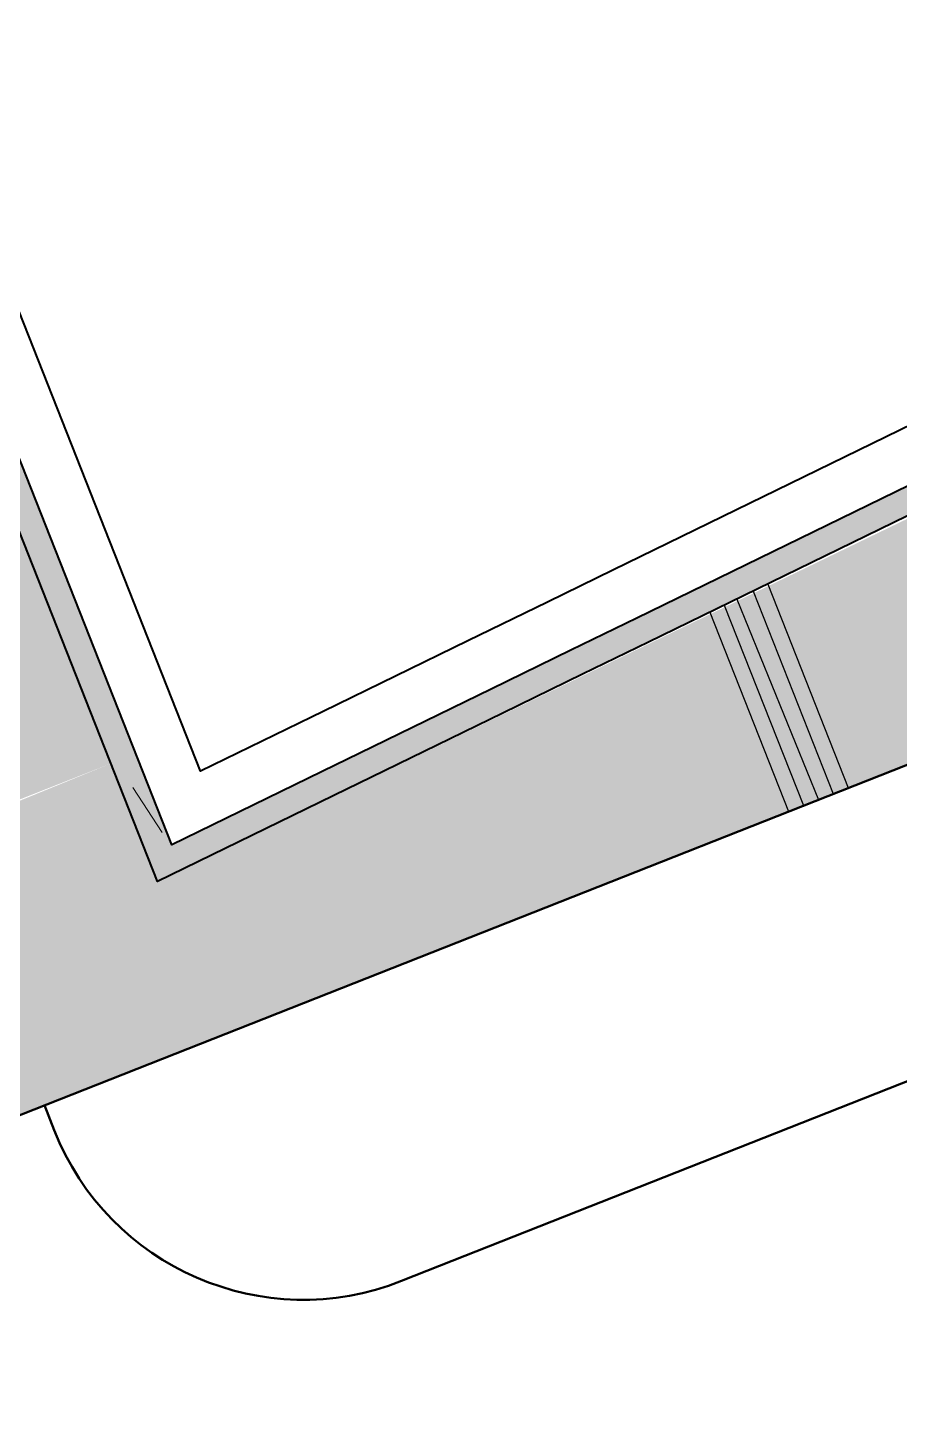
# Model space of a CAD drawing. Header units: millimetres. Extents: x -1763 to 200130, y 32327 to 185293.
# Drawn here: x 106389 to 122663, y 85262 to 111126 of the extents above; entities that cross this region are included whole.
import ezdxf

# ---------------------------------------------------------------- set-up
doc = ezdxf.new("R2010")
doc.units = ezdxf.units.MM
for name, color, linetype, lineweight in [('1', 7, 'Continuous', 40), ('3', 7, 'Continuous', 9), ('road', 7, 'Continuous', 50), ('trees', 7, 'Continuous', 20)]:
    doc.layers.add(name, color=color, linetype=linetype, lineweight=lineweight)

msp = doc.modelspace()

# ---------------------------------------------------------------- hatches: boundary and pattern name
at = {"layer": '1', "linetype": 'Continuous'}
h = msp.add_hatch(color=256, dxfattribs=at)
h.paths.add_polyline_path([(151240.2136323452, 158476.7625830546), (161579.6968701109, 162557.8209330104), (163974.0643281192, 156491.6194543131), (164439.1468024328, 156675.1903999336), (161916.2796824872, 163066.9496106692), (161861.2083988041, 163206.4743529595), (151056.6426867098, 158941.8450573683), (134839.916640684, 152541.0024120323), (135023.4875863194, 152075.9199377187)])
h.paths.add_polyline_path([(133535.2236684933, 151488.4929117076), (133351.6527228579, 151953.5753860213), (122867.0894548744, 147815.2530456819), (119541.7884153649, 146502.7360405922), (119298.4986946136, 146406.7080744542), (111310.3739417649, 143893.6432029532), (107636.0100135576, 142750.0303064398), (101694.8877868503, 140922.5250001587), (100383.2003121972, 140519.1958824694), (98801.40604328364, 140032.8119692691), (95933.90739303827, 139151.088446755), (95701.5769487992, 139079.652657453), (91945.11081903428, 137924.6334611475), (108813.6991190761, 95187.56110951303), (112346.357235007, 96909.6045944579), (112564.8455698043, 97016.10978151113), (115261.5273706242, 98330.60289463401), (116749.0941798538, 99055.71489170939), (117982.6444522813, 99657.00694525242), (123570.3166314979, 102379.9885050521), (127035.2156173794, 104054.2870899774), (134586.2870467604, 107674.6396120377), (134829.5767675042, 107770.6675781757), (138154.8778070211, 109083.1845832691), (166344.4310388491, 120209.7765949555), (177148.9967509508, 124474.4058905467), (177093.9254672602, 124613.9306328371), (174571.058347322, 131005.689843569), (174105.9758730009, 130822.1188979335), (176500.3433310091, 124755.917419225), (166160.8600932285, 120674.8590692692), (137971.3068614006, 109548.2670575827), (134646.0058218837, 108235.7500524931), (134386.1667248159, 108133.1899445615), (126818.3623701402, 104504.8148407039), (123352.0272831328, 102829.8223070989), (117763.608885251, 100106.4771004282), (116530.0118104964, 99505.16223617643), (115042.4450010508, 98780.05023899674), (112345.763200216, 97465.55712587386), (112127.26920221, 97359.04917823523), (109080.3759917393, 95873.7985736616), (92608.59889499843, 137605.537888255), (95848.52497063577, 138601.7339626066), (96080.85541487485, 138673.1697518937), (98948.3600871563, 139554.8951260671), (100530.154356055, 140041.2790392824), (101841.8418306857, 140444.6081569716), (107783.8072434731, 142272.3728267399), (111459.6940900158, 143416.4597179739), (119465.5202639327, 145935.0934583433), (119725.3593610004, 146037.6535662748), (123050.6604004949, 147350.1705713682)])
h.paths.add_polyline_path([(171633.856066972, 138447.1795600355), (171168.7735926583, 138263.6086144), (173519.1511738598, 132308.8568026684), (173984.2336481735, 132492.427748289)], flags=17)
h.paths.add_polyline_path([(170581.9488935173, 139750.3465191238), (171047.0313678309, 139933.9174647592), (167963.1737819239, 147746.9627787471), (167498.0913076028, 147563.3918331116)], flags=17)
h.paths.add_polyline_path([(166911.2666084617, 149050.1297378466), (167376.3490827754, 149233.7006834671), (165025.9715015739, 155188.4524952136), (164560.8890272602, 155004.8815495782)])
at = {"layer": '3'}
h = msp.add_hatch(dxfattribs=at)
h.set_pattern_fill('ANGLE', color=256, scale=170, angle=4, style=0)
h.set_pattern_definition([(4, (-124235629.9270571, -85020526.08981256), (-82.8323247474616, 1184.557431481028), [863.5999999999992, -323.8499999999997]), (94, (-124235629.9270571, -85020526.08981256), (-1184.557431481028, -82.83232474746154), [863.5999999999992, -323.8499999999997])])
h.paths.add_polyline_path([(172157.1901664659, 167627.2256443724), (168957.3993282914, 166200.8923061192), (184377.6336582899, 127133.2680074945), (185212.6930864081, 124816.7940696701), (185946.6886788607, 122100.9932637215), (182980.1342523918, 121388.8162417077), (173560.0985183194, 119127.3600096591), (173793.5346827656, 118154.9878806807), (173933.5963813886, 117571.5646033175), (172863.9870395958, 117314.784822356), (172723.9253408536, 117898.2080997191), (172490.4891764075, 118870.5802286975), (169816.605619669, 118228.6643374935), (161051.3061679006, 116124.3898282535), (160988.2453389466, 116284.1563220806), (156524.8793263957, 115212.6416090876), (156141.9559573308, 116182.7894026153), (138154.8841752112, 109083.1802818663), (137822.9657187387, 108952.170002345), (139754.5434309244, 104058.59573856), (163217.7279632837, 113319.9171892591, -0.07526908443631862), (164676.6678509787, 113654.8907488585), (175830.5997801274, 114497.878628619, 0.4142135623753305), (178595.9801997989, 117715.4353312887), (178522.3440956846, 118689.7460086718), (184196.2686589062, 119093.3405470103), (184268.0089715198, 118144.1138940379, 0.4142135623731639), (187485.565674074, 115378.7334743626), (189371.2566752732, 115521.2495547719, 0.1599284258665613), (192252.7630060688, 116714.4915739298)], flags=16)
h.paths.add_polyline_path([(91333.1192414537, 165453.4505742602), (92468.07008660585, 166430.0386433713), (93298.98529015481, 166849.040029522), (94748.232611157, 167180.1994306259), (124601.9054179117, 169436.4696414657), (126275.3217975199, 169279.6452344172), (127633.4375143573, 168687.7241722085), (128547.778000176, 167952.3765507154), (129276.6165901497, 167005.6987243704), (130089.8102698177, 165120.299135752), (131321.1125828624, 162000.7579448409), (132032.5484893322, 160198.3138244338), (133200.2859028801, 158776.5157040656), (134149.5054050386, 158376.325970117), (135911.3724479005, 158504.1108136736), (137803.3663890585, 153710.6876475252), (136049.1374398619, 153018.2825690843), (135278.1394681036, 154971.6289612241), (131650.4961684644, 153539.7755851261), (132142.4446555823, 151476.2866256759), (122534.8128685057, 147684.0334344395), (120642.8097087666, 152477.3471651822), (120944.0989542529, 153696.511986617), (121722.8215534016, 156847.786380861), (122299.2495137081, 159424.631470535), (122254.6192156672, 161325.9022107348), (121634.3651861474, 163283.0096523501), (120688.6636015773, 164732.6607711837), (119265.8311432973, 166010.5455521941), (117595.1718702465, 166840.5648794249), (116720.7357083037, 167075.7423805296), (110545.755644612, 166869.8610938825), (105728.9639976174, 166505.8193368129), (99872.74815414846, 166063.2203494422), (94316.38521112502, 165643.2835373096)])
h.paths.add_polyline_path([(123132.445312269, 154042.2160381675), (122790.7439040095, 154794.9729471691), (123023.9358238652, 155860.3619816229), (123710.9702376723, 158640.5997178033), (124199.4499952346, 160617.3418258093), (124790.8429005668, 163010.5449017845), (125414.5732333958, 165140.2252527885), (126552.964244552, 165790.7442288212), (127547.8753791451, 165498.0278337114), (128374.4966621101, 164018.6122515686), (129110.3195711523, 162154.3829316013), (130381.7515336499, 158362.5339673124), (130133.7605747879, 157168.1947200075), (129048.9643171206, 155868.4606856667), (127290.0673448369, 155101.1337892376), (124157.8945954591, 153864.8114719652)], flags=16)
h.paths.add_polyline_path([(81583.35608144104, 166176.380511906), (82521.12598710507, 166025.2915889248), (83378.8143190816, 165873.5613189153), (84922.46973391622, 164968.9487976246), (85799.73235102743, 163986.1260200366), (86438.92282474041, 162658.4878202528), (88387.54106411338, 138553.349884063), (88830.04226924479, 135946.6876055337), (89521.76950690895, 134094.180603113), (92926.57430218905, 135438.0782354362), (91945.11718575656, 137924.6291573606), (119298.5050608888, 146406.7037720941), (122534.7798961923, 147684.1169684865), (120642.820224911, 152477.3205229528), (97125.15745060891, 143194.5263687037), (95492.28680534661, 142616.7469695918), (94091.04551821947, 142636.7070633657), (92982.21898945421, 143089.589922525), (92183.8814599216, 143776.8537944183), (91462.86707445979, 145138.1674144156), (91293.55929913372, 146544.648322694), (90156.37938927859, 162753.3015959896), (90504.61298115551, 164105.3337349556), (90991.7131126225, 165007.8785985932), (91333.1192414537, 165453.4505742602), (91900.59466408938, 165941.7446088754), (92468.07008660585, 166430.0386433713), (92883.52768838406, 166639.5393365063), (94023.60895060003, 167014.6197300144), (94551.46409657598, 167161.4098980315)])
h.paths.add_polyline_path([(97164.51061940938, 103696.4275711887), (99520.7184085697, 103941.034521278), (101376.01033324, 104497.545920264), (102138.4148365408, 102566.0688181631), (102159.7536405846, 100418.7947414555), (101513.6557084545, 99388.62033160403), (100294.6304716691, 98617.88199569657), (97105.51239543408, 98371.46619958803), (93259.23743534833, 98941.83540479094), (89979.77560076863, 100196.0599777065), (87305.89557688683, 101879.152562771), (87305.88551697135, 101879.1602877416), (84077.81553250551, 105138.3175866902), (82568.63483023643, 107535.5644091703), (81201.51149393618, 111104.7172584347), (80746.93560442328, 113642.402667854), (80659.69715016335, 115362.4308354445), (80767.68721598387, 117275.5435826965), (81067.14553879946, 119062.0566305704), (81633.96776030213, 121034.8198842965), (82220.02664120495, 122476.9634677321), (83076.20886683464, 124098.669699464), (83456.87895610929, 124704.8050169349), (84828.8114008531, 126514.4876362272), (86011.63238780946, 127744.780664634), (87287.20608708262, 128831.3368468769), (88372.70332702994, 129484.9729656242), (89400.13054041564, 129666.3929469176), (91069.20076038688, 129159.2235870883), (92190.60640239716, 127767.8667159751), (92953.01090558618, 125836.389613755), (91421.78254370391, 125096.4373717532), (89346.3707806617, 123560.4165126085), (88467.8781041205, 122646.3979108483), (87209.18362662196, 120864.7530253045), (86387.38737923652, 119094.677920524), (85751.30672513694, 116312.4236805104), (85707.88715575635, 114602.103894297), (85857.20030456036, 113238.7494635284), (86495.08877266943, 110955.4680531844), (88123.89782460034, 108107.1793369018), (89280.97028476745, 106834.9161484055), (91039.73310201615, 105468.4940342084), (93786.8775749132, 104204.9931548052), (95173.94160565734, 103870.4670970999)], flags=16)
edge = h.paths.add_edge_path(flags=16)
edge.add_arc((94702.98866001517, 114461.9596703686), 3000, 0, 360)
h.paths.add_polyline_path([(172157.1901664659, 167627.2256443724), (168957.3993282914, 166200.8923061192), (185212.6930864081, 124816.7940700166), (185946.6886788607, 122100.9932637215), (173560.0985182002, 119127.3600096591), (173933.5963813886, 117571.5646033175), (172863.9870395958, 117314.7848224714), (172490.4891764075, 118870.5802286975), (161051.3061677814, 116124.3898282535), (160988.2453389466, 116284.1563220806), (156524.8793262765, 115212.6416089721), (156141.955957219, 116182.7894030847), (137822.9657188579, 108952.1700021103), (139754.5434308052, 104058.5957390256), (160568.6941666603, 112274.2981049903), (162198.4723380804, 112917.5995084904), (163217.7279633954, 113319.9171893746), (163934.59133064, 113542.3105038442), (164676.6678509787, 113654.8907488585), (176785.9074892998, 114731.7569657005), (177879.6678019464, 115533.9279424623), (178604.5116386861, 117489.3471897356), (178522.3440956846, 118689.7460086718), (184196.2686589062, 119093.3405470103), (184425.7126818895, 117385.4295891486), (184804.0359216332, 116646.5992696583), (185304.058285363, 116095.0458723344), (187259.4775326326, 115370.2020355947), (188428.4111747295, 115449.9915145077), (191301.8490262851, 116071.2805060409), (192252.7630060688, 116714.4915739298)])
h.paths.add_polyline_path([(172157.1901664659, 167627.2256443724), (168957.3993282914, 166200.8923061192)], flags=17)
h.paths.add_polyline_path([(172157.1901664659, 167627.2256443724), (192252.7630060688, 116714.4915739298), (191301.8490262851, 116071.2805060409), (188428.4111747295, 115449.9915145077), (187259.4775326326, 115370.2020355947), (185304.058285363, 116095.0458723344), (184804.0359216332, 116646.5992696583), (184425.7126818895, 117385.4295891486), (184196.2686589062, 119093.3405470103), (178522.3440956846, 118689.7460086718), (178604.5116386861, 117489.3471897356), (177879.6678019464, 115533.9279424623), (176785.9074892998, 114731.7569657005), (164676.6678509787, 113654.8907488585), (163934.59133064, 113542.3105038442), (163217.7279633954, 113319.9171893746), (162198.4723380804, 112917.5995084904), (160568.6941666603, 112274.2981049903), (139754.5434308052, 104058.5957390256), (137822.9657188579, 108952.1700021103), (156141.955957219, 116182.7894030847), (156524.8793262765, 115212.6416089721), (160988.2453389466, 116284.1563220806), (161051.3061677814, 116124.3898282535), (172490.4891764075, 118870.5802286975), (172863.9870395958, 117314.7848224714), (173933.5963813886, 117571.5646033175), (173560.0985182002, 119127.3600096591), (185946.6886788607, 122100.9932637215), (185212.6930864081, 124816.7940700166), (168957.3993282914, 166200.8923061192)], flags=17)
h.paths.add_polyline_path([(139754.5434308052, 104058.5957390256), (137822.9657188579, 108952.1700021103)], flags=17)
h.paths.add_polyline_path([(89521.76950690895, 134094.180603113), (92926.57430218905, 135438.0782354362), (107943.6467725784, 97391.87655173987), (104642.2897930518, 96041.89865030348), (101772.2127985209, 95279.17375294492), (97659.69715016335, 94862.43083544448), (93639.62110998482, 95260.46604018286), (91561.00496980548, 95983.47791593894), (88249.05909754336, 97150.0753743574), (85925.82014522702, 98552.72737490013), (84128.7029402405, 99962.35954698548), (82234.95611914247, 101859.5658015199), (79450.5684935078, 105945.5505897738), (78188.07510850579, 108951.0397957154), (77903.59401638061, 109890.1014445089), (77777.88732624799, 111386.8737569526), (77472.00936992466, 112609.4449284263), (77455.91133826226, 113333.3354894519), (77327.12026061863, 114974.1548854597), (77313.43088071048, 117868.3136923462), (78007.11639731377, 121218.9524243101), (78526.31138689071, 122741.956528578), (79401.79128099978, 124695.9232998304), (80164.41346348822, 126051.0816502608), (81492.6821399033, 127957.821391359), (82850.11220926046, 129515.0548114441), (83745.43612246215, 130386.5451178961), (85442.89757409692, 131778.3506772928), (87666.35759203136, 133195.1781707592)])
edge = h.paths.add_edge_path()
edge.add_line((135924.4954091758, 158509.2550728694), (141294.8951581987, 160629.0795829371))
edge.add_line((141294.8951583132, 160629.0795829371), (160909.283875186, 171705.790188116))
edge.add_line((160909.2838751897, 171705.7901882343), (161910.1922802441, 172134.8339289669))
edge.add_line((161910.1922801286, 172134.833928965), (163920.8049154198, 172408.0993711939))
edge.add_line((163920.8049154207, 172408.0993713103), (169560.4308312126, 172834.3290026058))
edge.add_line((169560.4308312088, 172834.3290026076), (186937.4903121991, 174147.6461918335))
edge.add_line((186937.4903122038, 174147.6461917162), (188040.3615630306, 174108.8684142567))
edge.add_line((188040.3615630269, 174108.8684142567), (189493.1912312089, 173662.1374611976))
edge.add_line((189493.1912312061, 173662.1374611966), (190611.0941538829, 172921.0106245698))
edge.add_line((190611.0941538885, 172921.0106245689), (174721.5968708573, 171720.1198794162))
edge.add_line((174721.5968708545, 171720.1198794171), (174090.0401886823, 171603.4461556226))
edge.add_line((174090.0401886851, 171603.4461555071), (173063.2180176275, 171062.914402294))
edge.add_line((173063.2180176228, 171062.9144024104), (172405.463732711, 170321.4824347058))
edge.add_line((172405.463732712, 170321.4824347049), (171947.685012294, 168728.6513183024))
edge.add_line((171947.6850122958, 168728.6513183005), (172157.190166465, 167627.2256443715))
edge.add_line((172157.1901664659, 167627.2256443724), (168957.3993284078, 166200.8923061173))
edge.add_line((168957.3993282914, 166200.8923061192), (167984.8998811152, 168463.9227722771))
edge.add_line((167984.8998812288, 168463.9227722771), (166666.1146608442, 170948.9034747938))
edge.add_line((166666.114660725, 170948.9034747928), (155587.7734751441, 164660.7823632183))
edge.add_line((155587.773475267, 164660.7823632173), (154797.9653188325, 166052.2575070597))
edge.add_line((154797.9653188288, 166052.2575071789), (153841.326157379, 165509.2643996011))
edge.add_line((153841.3261573762, 165509.2643995993), (154631.1343138106, 164117.7892557569))
edge.add_line((154631.1343138143, 164117.7892556414), (144381.7103279792, 158300.1656361856))
edge.add_line((144381.7103279829, 158300.1656361856), (144455.7548426632, 158169.714841363))
edge.add_line((144455.7548427731, 158169.7148413621), (144463.1977003776, 158150.8581392225))
edge.add_line((144463.1977003813, 158150.8581392206), (140471.2442344101, 155885.005657861))
edge.add_line((140471.2442342937, 155885.0056578629), (140854.1676032403, 154914.857864216))
edge.add_line((140854.1676032394, 154914.857864216), (137803.3663890595, 153710.6876475262))
edge.add_line((137803.3663890585, 153710.6876475252), (135911.3117951695, 158504.0511867944))
edge = h.paths.add_edge_path()
edge.add_line((137822.9657188579, 108952.1700021103), (139754.5434309226, 104058.5957386754))
edge.add_line((139754.5434309244, 104058.59573856), (88076.80946768541, 83660.50760105718))
edge.add_line((88076.80946768075, 83660.50760105625), (87033.75368186086, 82967.89973038156))
edge.add_line((87033.75368186086, 82967.89973038062), (90414.6780269714, 92334.54294870421))
edge.add_line((90414.6780269742, 92334.54294870421), (90817.45874235034, 90833.05968618765))
edge.add_line((90817.45874235034, 90833.05968618765), (91316.80147226993, 90190.03508875426))
edge.add_line((91316.801472269, 90190.03508875519), (93414.67802697327, 89334.54294858873))
edge.add_line((93414.6780269742, 89334.54294870421), (96220.71336017083, 90222.92267794069))
edge.add_line((96220.71336016804, 90222.92267794162), (104102.7274479186, 93361.99893145729))
edge.add_line((104102.7274479195, 93361.99893134087), (104928.2655483615, 94168.91975079104))
edge.add_line((104928.2655482441, 94168.91975090653), (105047.734624872, 94755.54942078702))
edge.add_line((105047.7346248701, 94755.54942078888), (104625.7727048835, 96082.29101840407))
edge.add_line((104625.7727048844, 96082.29101840407), (107943.6467725802, 97391.87655174173))
edge.add_line((107943.6467725784, 97391.87655173987), (108813.7054879218, 95187.5568066705))
edge.add_line((108813.7054879218, 95187.55680655316), (134829.5831357129, 107770.6632766146))
edge.add_line((134829.5831357166, 107770.6632766165), (137822.954540424, 108952.198322))
h.paths.add_polyline_path([(40038.02868263423, 142103.1349348612), (38223.37914635986, 139797.804546494), (37637.86334013939, 138037.1273593716), (37515.86547172815, 136739.2476632483), (37811.6961896196, 134730.9467843249), (37811.69877334684, 134730.9382046349), (39758.57838376611, 131619.6562419161), (41298.30886498094, 130544.0197091773), (43792.6848769933, 129808.53367557), (46573.61815420538, 130018.7100566216), (47492.31234628707, 130459.2870734148), (49268.98034783453, 131681.5930230767), (50697.79878440499, 133599.9787799753), (50976.73184220493, 134227.5026521645), (51445.41363632679, 136739.2476632483), (51381.25340563804, 137682.4371927194), (51072.93928082287, 138986.3930366226), (49779.59145087004, 141259.1134591028), (48066.61141179502, 142709.9162901975)])
edge = h.paths.add_edge_path(flags=16)
edge.add_arc((44480.63955403119, 136739.2476632483), 2489.460637711498, 0, 360)
h.paths.add_polyline_path([(43733.22931484133, 121159.0411118902), (43071.20436574519, 129918.5753747113), (43792.6848769933, 129808.53367557), (45005.52383000404, 129794.2800956778), (46202.44378438592, 129990.6575727053), (46567.88341578096, 130094.5888248496), (47218.46333314478, 121486.4886527173), (46396.81537431479, 121520.3010851517), (44519.81057988107, 121342.564215485)])

# ---------------------------------------------------------------- linework, layer by layer
at = {"layer": '1'}
for points in [[(122915.4485864341, 103729.4899112433), (117325.5377511904, 101005.4174107313), (116091.8470731601, 100404.0569257438), (114604.2802619264, 99678.94492769614), (111907.5984611213, 98364.45181458443), (111689.0931366608, 98257.93834580481), (109613.7297370508, 97246.27350197732), (93935.57504697889, 136967.3467424549), (96142.42101427913, 137645.8965729065), (96374.7514584884, 137717.3323622085), (99242.26817487925, 138599.0614397116), (100824.0624437928, 139085.4453529269), (102135.749918431, 139488.7744706161), (108079.4017031938, 141317.0578673109), (111758.3343864903, 142462.0927479826), (119799.5634025037, 144991.8642261587), (120092.5012522414, 145107.4886176325), (123417.8022917509, 146420.0056227222)], [(123570.316631496, 102379.9885050505), (117982.6444522813, 99657.00694525242), (116749.0941798538, 99055.71489170939), (115261.5273706242, 98330.60289463401), (112564.8455698043, 97016.10978151113), (112346.357235007, 96909.6045944579), (108813.6991190761, 95187.56110951304), (91945.11081903428, 137924.6334611475), (95701.5769487992, 139079.652657453), (95933.90739303827, 139151.088446755), (98801.40604328364, 140032.8119692691), (100383.2003121972, 140519.1958824694), (101694.8877868503, 140922.5250001587), (107636.010013558, 142750.0303064398), (111310.3739417642, 143893.643202953), (111310.3739417642, 143893.643202953)], [(174105.9758730009, 130822.1188979335), (176500.3433310091, 124755.917419225), (166160.8600932285, 120674.8590692692), (137971.3068614006, 109548.2670575827), (134646.0058218837, 108235.7500524931), (134386.166724816, 108133.1899445616), (126818.3623701409, 104504.8148407042), (123352.0272831321, 102829.8223070987), (117763.608885251, 100106.4771004282), (116530.0118104964, 99505.16223617643), (115042.4450010508, 98780.05023899674), (112345.763200216, 97465.55712587386), (112127.26920221, 97359.04917823523), (109080.3759917393, 95873.7985736616), (92608.59889499843, 137605.537888255), (95848.52497063577, 138601.7339626066), (96080.85541487485, 138673.1697518937), (98948.3600871563, 139554.8951260671), (100530.154356055, 140041.2790392824), (101841.8418306857, 140444.6081569716), (107783.8072434738, 142272.3728267401), (111459.6940900162, 143416.4597179741)]]:
    msp.add_lwpolyline(points, dxfattribs=at)
at = {"layer": 'road', "linetype": 'Continuous', "flags": 128}
for points in [[(82613.93581475317, 71760.85988799855), (86364.24043558538, 81909.87182531878, -0.2133753603890807), (88076.80946768075, 83660.50760105625), (163217.7279632837, 113319.9171892591, -0.07526908443631862), (164676.6678509787, 113654.8907488585), (175830.5997801274, 114497.878628619, 0.4142135623753307), (178595.9801997989, 117715.4353312887), (178522.3440956846, 118689.7460086718)], [(106699.432878226, 91011.17653616145), (106883.0261122733, 90546.06106779352, 0.4142112852435921), (113369.5726723447, 87731.04330694675), (148616.1822086945, 101643.4847538583)]]:
    msp.add_lwpolyline(points, format="xyb", dxfattribs=at)
at = {"layer": 'road', "linetype": 'Continuous', "lineweight": 25, "flags": 128}
for points in [[(120207.3966530636, 100741.1646485068), (121709.4108131081, 96935.8723266758)], [(119628.3400905579, 100458.9790993594), (121151.3139280081, 96715.58191180229)], [(119936.9024728015, 100609.3475623764), (121430.3623706102, 96825.7271191813)], [(119125.4199322313, 100213.8963036239), (120593.2170429081, 96495.29149704427)], [(119395.9141123816, 100345.7133901082), (120872.2654855177, 96605.43670442328)]]:
    msp.add_lwpolyline(points, dxfattribs=at)
at = {"layer": 'trees', "linetype": 'Continuous', "flags": 128}
msp.add_lwpolyline([(108352.6281407624, 96940.94265375659), (108901.5199570507, 96103.37011127174)], dxfattribs=at)

doc.saveas('drawing.dxf')
